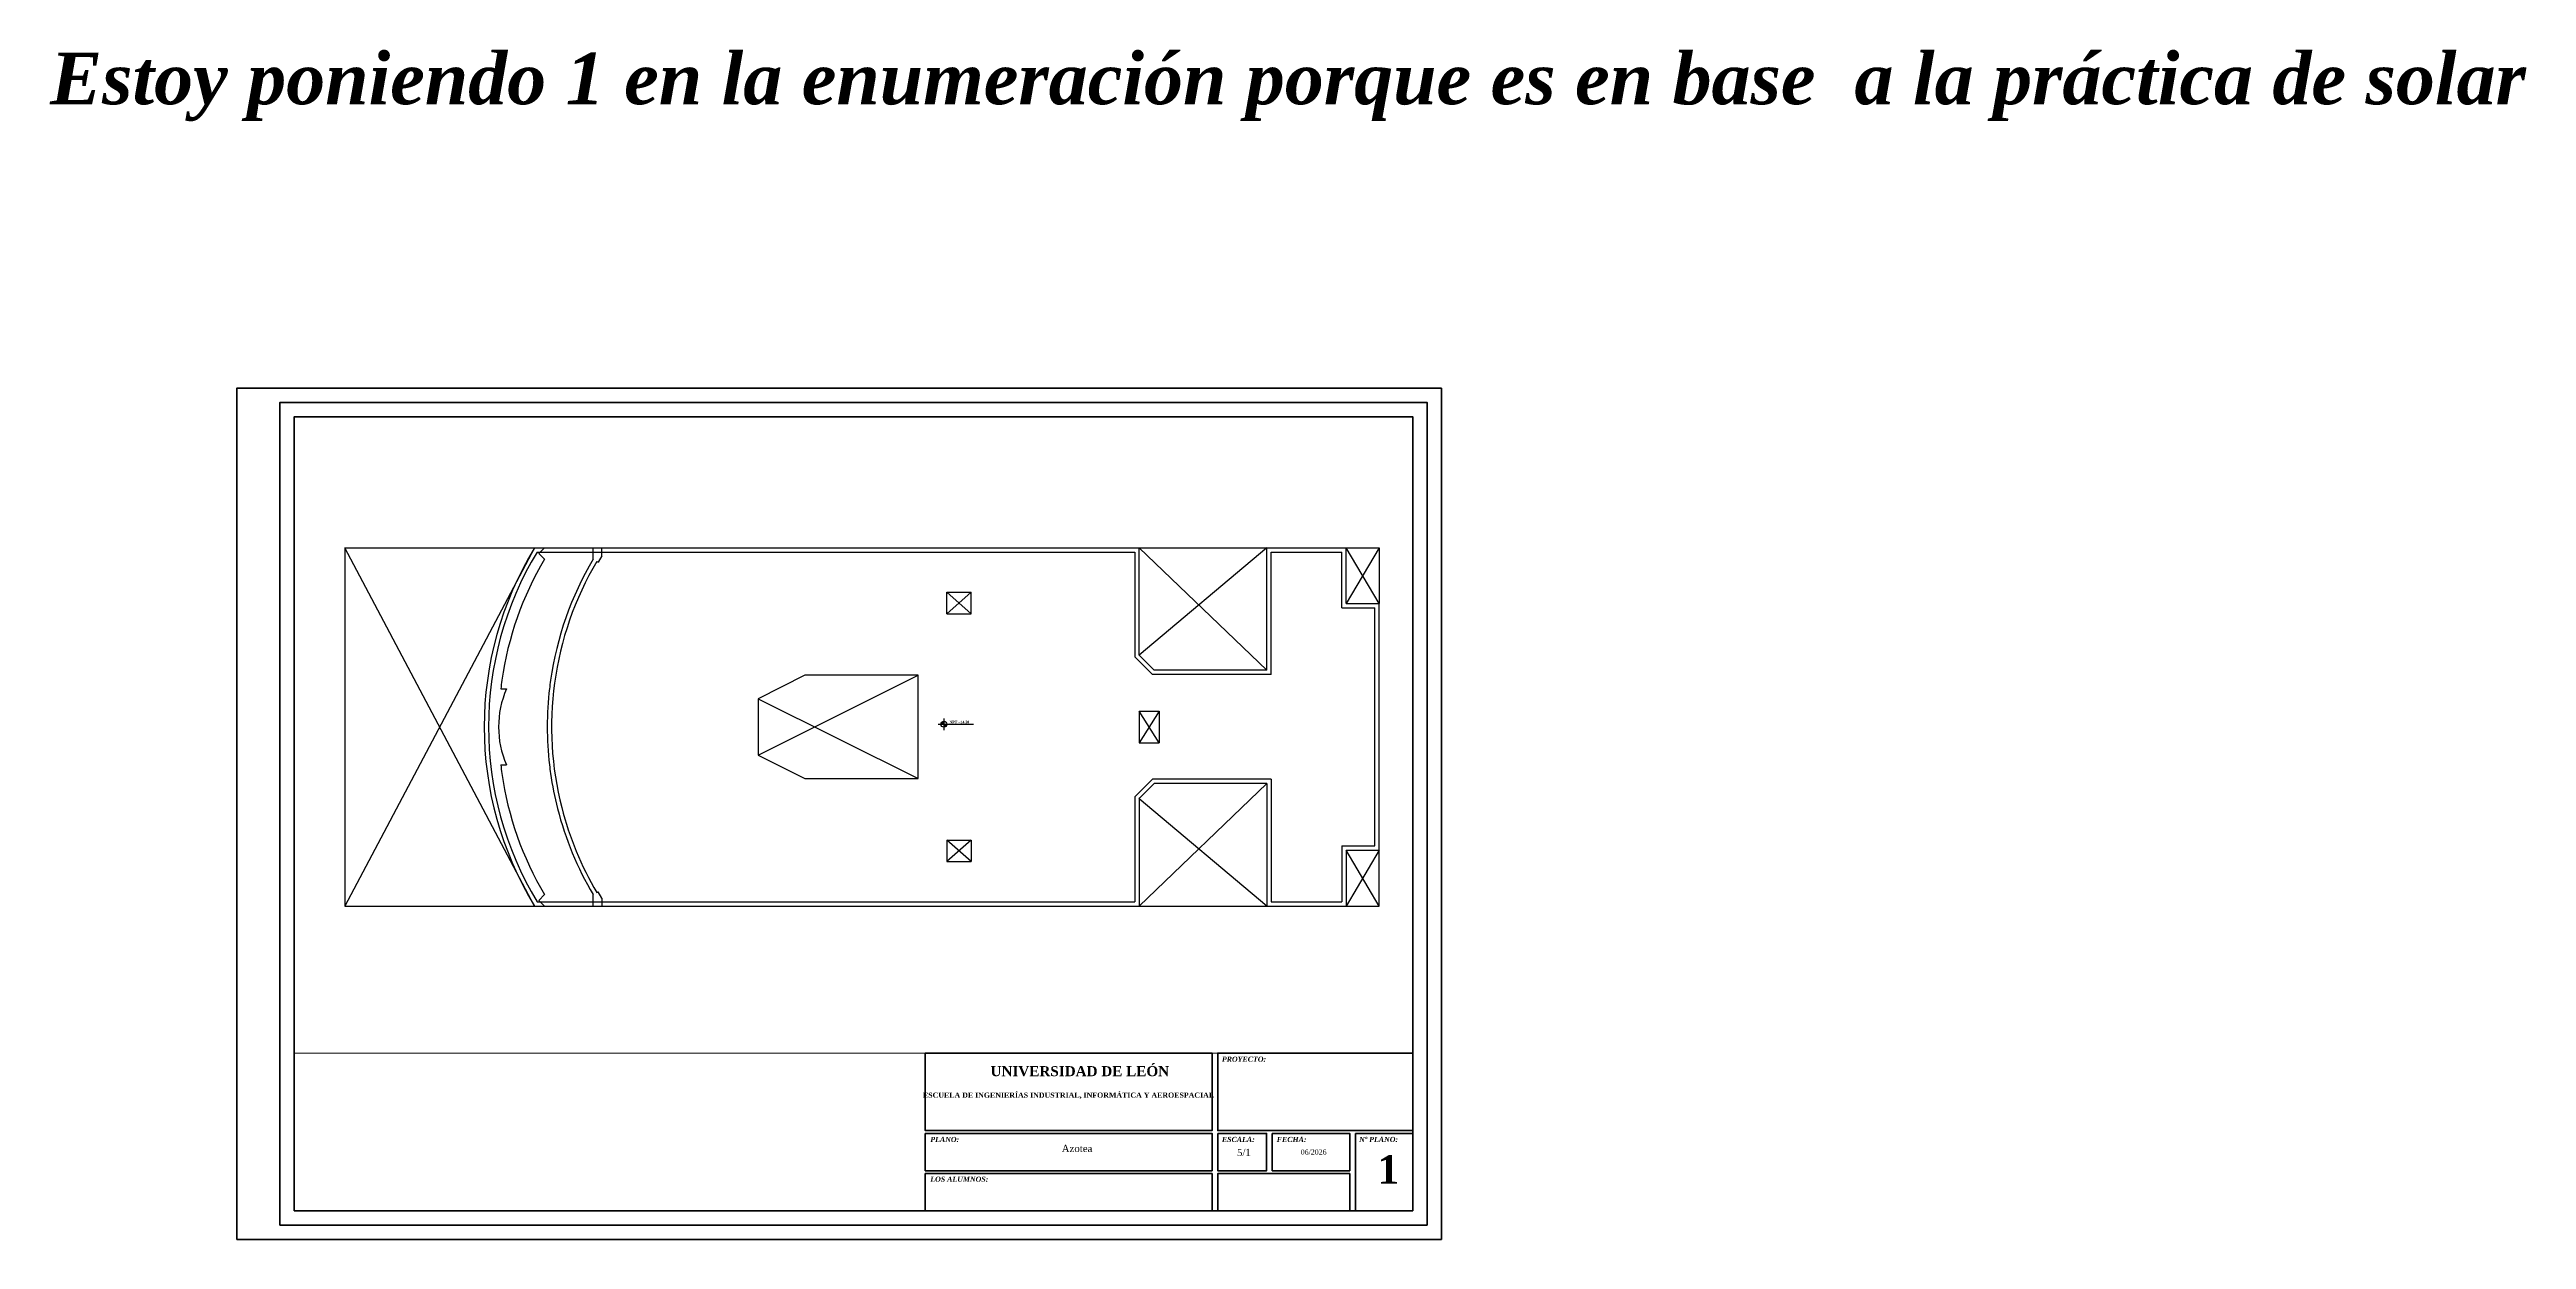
# Paper-space layout 'Azotea' of a CAD drawing. Header units: millimetres. Extents: x -107140 to 756462, y 276549 to 691670.
# The model-space entities are those that its viewports show. They can reach past a viewport. Long polylines and large blocks are cut down to what shows.
import ezdxf
from ezdxf.enums import TextEntityAlignment as Align

# ---------------------------------------------------------------- set-up
doc = ezdxf.new("R2018")
doc.units = ezdxf.units.MM
doc.linetypes.add('HIDDEN', pattern=[9.525, 6.35, -3.175])
doc.layers.add('CAJETÍN_bloque', color=7, linetype='Continuous', lineweight=70)
doc.layers.add('CAPA DE TEXTOS', color=250, linetype='Continuous', lineweight=18)
for name, color, linetype in [('CORTE', 230, 'Continuous'), ('FORMATO DE LÁMINA', 7, 'Continuous'), ('MUROS', 5, 'Continuous'), ('MUROS-BAJOS', 40, 'Continuous'), ('pisos', 8, 'Continuous'), ('PROYECCIONES', 6, 'HIDDEN'), ('TEXTOS', 4, 'Continuous')]:
    doc.layers.add(name, color=color, linetype=linetype)
doc.layers.add('VENTANAS', color=250, linetype='Continuous', plot=False)
doc.styles.add('Times New Roman 1.8 mm', font='times.ttf')
doc.styles.add('Times New Roman 2.5 mm', font='times.ttf', dxfattribs={"height": 0.0635})
doc.styles.add('TMR  1.8 mm Negrita', font='timesbd.ttf')
doc.styles.add('TMR 10 mm Negrita', font='timesbd.ttf', dxfattribs={"height": 0.254})
doc.styles.add('TMR 3.5 mm Negrita', font='timesbd.ttf', dxfattribs={"height": 0.0889})
doc.styles.add('TNR 1.8 mm cursiva negrita', font='timesbi.ttf')

# ---------------------------------------------------------------- blocks, each defined once
blk = doc.blocks.new('*U24')
at = {"layer": 'CAJETÍN_bloque'}
for points in [[(240, 65), (340, 65), (340, 38), (240, 38)], [(410, 65), (342, 65), (342, 38), (410, 38)], [(240, 37), (340, 37), (340, 24), (240, 24)], [(342, 37), (359, 37), (359, 24), (342, 24)], [(361, 37), (388, 37), (388, 24), (361, 24)], [(390, 37), (410, 37), (410, 10), (390, 10)], [(240, 23), (340, 23), (340, 10), (240, 10)], [(342, 10), (388, 10), (388, 23), (342, 23)]]:
    blk.add_lwpolyline(points, close=True, dxfattribs=at)
at = {"layer": 'FORMATO DE LÁMINA', "lineweight": 35}
blk.add_lwpolyline([(420, 297), (420, 0), (0, 0), (0, 297)], close=True, dxfattribs=at)
at = {"layer": 'FORMATO DE LÁMINA', "lineweight": 50}
blk.add_lwpolyline([(415, 5), (15, 5), (15, 292), (415, 292)], close=True, dxfattribs=at)
at = {"layer": 'FORMATO DE LÁMINA', "lineweight": 70, "ltscale": 25}
blk.add_lwpolyline([(20, 10), (20, 287), (410, 287), (410, 10)], close=True, dxfattribs=at)
at = {"layer": 'CAPA DE TEXTOS', "style": 'TMR 3.5 mm Negrita'}
blk.add_text('UNIVERSIDAD DE LEÓN', height=3.5, dxfattribs=at).set_placement((293.91, 60.47), align=Align.TOP_CENTER)
at = {"layer": 'CAPA DE TEXTOS', "style": 'TNR 1.8 mm cursiva negrita'}
for s, p in [('PROYECTO:', (343.44, 62)), ('PLANO:', (241.77, 34)), ('ESCALA:', (343.44, 34)), ('FECHA:', (362.56, 34)), ('Nº PLANO:', (391.29, 34)), ('LOS ALUMNOS:', (241.77, 20.14))]:
    blk.add_text(s, height=1.8, dxfattribs=at).set_placement(p)
at = {"layer": 'CAPA DE TEXTOS', "style": 'TMR  1.8 mm Negrita'}
blk.add_text('ESCUELA DE INGENIERÍAS INDUSTRIAL, INFORMÁTICA Y AEROESPACIAL', height=1.8, dxfattribs=at).set_placement((289.97, 48.92), align=Align.BOTTOM_CENTER)
at = {"layer": 'CAPA DE TEXTOS', "lineweight": 30, "flags": 104}
for tag, height, p in [('PROYECTO', 2.5, (376, 51.5)), ('TRABAJO', 1.8, (365, 16.5)), ('ELALUMNO', 1.5, (290, 15.27))]:
    blk.add_attdef(tag, text='', height=height, dxfattribs=at).set_placement(p, align=Align.MIDDLE_CENTER)
at = {"layer": 'CAPA DE TEXTOS', "style": 'Times New Roman 2.5 mm'}
for tag, p in [('PLANO', (292.94, 30.5)), ('ESCALA', (351.12, 29.13))]:
    blk.add_attdef(tag, text='', height=2.5, dxfattribs=at).set_placement(p, align=Align.CENTER)
at = {"layer": 'CAPA DE TEXTOS'}
for tag, height, style, p in [('FECHA', 1.8, 'Times New Roman 1.8 mm', (375.44, 30.5)), ('Nº', 10, 'TMR 10 mm Negrita', (401.47, 24.42))]:
    blk.add_attdef(tag, text='', height=height, dxfattribs=dict(at, style=style)).set_placement(p, align=Align.MIDDLE_CENTER)

msp = doc.modelspace()

# ---------------------------------------------------------------- hatches: boundary and pattern name
at = {"layer": 'TEXTOS', "ltscale": 0.05}
h = msp.add_hatch(color=256, dxfattribs=at)
h.paths.add_polyline_path([(262.437, 103.194, 0.414214), (262.337, 103.094), (262.437, 103.094)])
h.paths.add_polyline_path([(262.537, 103.094), (262.437, 103.094), (262.437, 102.994, 0.414214)])

# ---------------------------------------------------------------- linework, layer by layer
at = {"layer": 'CORTE'}
for p, q in [((248.167, 109.253), (269.243, 109.253)), ((248.251, 109.103), (269.093, 109.103)), ((250.208, 108.853), (250.208, 109.253)), ((250.508, 108.973), (250.381, 108.753)), ((250.508, 108.973), (250.508, 109.253)), ((269.093, 109.103), (269.093, 105.446)), ((269.243, 105.508), (269.243, 109.253)), ((273.693, 104.978), (273.693, 109.253)), ((273.693, 109.253), (276.458, 109.253)), ((273.843, 104.828), (273.843, 109.103)), ((273.843, 109.103), (276.308, 109.103)), ((276.308, 107.153), (276.308, 109.103)), ((276.458, 107.303), (276.458, 109.253)), ((250.337, 108.777), (250.381, 108.753)), ((262.543, 107.703), (263.393, 107.703)), ((262.543, 106.953), (262.543, 107.703)), ((263.393, 106.953), (263.393, 107.703)), ((276.308, 107.153), (277.458, 107.153)), ((276.458, 107.303), (277.608, 107.303)), ((277.458, 98.853), (277.458, 107.153)), ((277.608, 98.703), (277.608, 107.303)), ((262.543, 106.953), (263.393, 106.953)), ((269.711, 104.828), (269.093, 105.446)), ((269.695, 105.057), (269.271, 105.481)), ((269.695, 105.057), (269.773, 104.978)), ((273.843, 104.828), (269.711, 104.828)), ((273.693, 104.978), (269.773, 104.978)), ((269.243, 103.553), (269.943, 103.553)), ((269.243, 103.553), (269.243, 102.453)), ((269.943, 103.553), (269.943, 102.453)), ((269.243, 102.453), (269.943, 102.453)), ((269.711, 101.178), (269.093, 100.561)), ((273.843, 101.178), (269.711, 101.178)), ((273.843, 101.178), (273.843, 96.903)), ((269.093, 100.561), (269.093, 96.903)), ((269.243, 100.499), (269.243, 96.753)), ((269.773, 101.028), (269.271, 100.526)), ((273.693, 101.028), (269.773, 101.028)), ((273.693, 101.028), (273.693, 96.753)), ((262.543, 99.053), (262.543, 98.303)), ((262.543, 99.053), (263.393, 99.053)), ((263.393, 99.053), (263.393, 98.303)), ((276.308, 98.853), (276.308, 96.903)), ((276.308, 98.853), (277.458, 98.853)), ((276.458, 98.703), (276.458, 96.753)), ((276.458, 98.703), (277.608, 98.703)), ((262.543, 98.303), (263.393, 98.303)), ((248.166, 96.753), (269.243, 96.753)), ((248.251, 96.903), (269.093, 96.903)), ((250.208, 96.753), (250.208, 97.153)), ((250.208, 96.753), (269.243, 96.753)), ((250.338, 97.228), (250.381, 97.253)), ((250.508, 97.034), (250.381, 97.253)), ((250.508, 97.034), (250.508, 96.753)), ((273.693, 96.753), (276.458, 96.753)), ((273.843, 96.903), (276.308, 96.903)), ((274.893, 96.753), (276.458, 96.753))]:
    msp.add_line(p, q, dxfattribs=at)
msp.add_lwpolyline([(261.543, 104.803), (257.593, 104.803), (255.959, 103.988), (255.959, 102.019), (257.593, 101.203), (261.543, 101.203), (261.543, 104.803), (261.543, 104.803)], dxfattribs=at)
for centre, radius, start, end in [((260.102, 103.003), 11.345, 187.72543, 187.72543), ((258.404, 103.003), 11.995, 148.59328, 211.4015), ((258.404, 103.003), 11.845, 148.99954, 210.9952), ((260.102, 103.003), 11.495, 149.40691, 171.87278), ((260.102, 103.003), 11.345, 149.40691, 172.27457), ((260.102, 103.003), 11.495, 171.87278, 173.38067), ((260.102, 103.003), 11.345, 172.27457, 194.35588), ((260.102, 103.003), 11.495, 173.29275, 186.61933), ((260.102, 103.003), 11.495, 186.61933, 188.12722), ((260.102, 103.003), 11.495, 188.12722, 194.35588), ((260.102, 103.003), 11.345, 194.35588, 210.60094), ((260.102, 103.003), 11.495, 194.35588, 210.59309)]:
    msp.add_arc(centre, radius, start, end, dxfattribs=at)
at = {"layer": 'MUROS'}
for p, q in [((248.308, 109.056), (248.509, 109.254)), ((248.308, 109.056), (248.509, 108.854)), ((269.243, 105.508), (269.271, 105.481)), ((246.986, 104.328), (247.186, 104.328)), ((246.986, 101.678), (247.186, 101.678)), ((269.243, 100.499), (269.271, 100.526)), ((248.308, 96.951), (248.509, 97.153)), ((248.308, 96.951), (248.509, 96.753))]:
    msp.add_line(p, q, dxfattribs=at)
at = {"layer": 'MUROS', "ltscale": 0.05}
for start, end in [(171.87278, 173.38067), (186.61933, 188.12722)]:
    msp.add_arc((258.404, 103.003), 11.495, start, end, dxfattribs=at)
at = {"layer": 'MUROS-BAJOS', "ltscale": 0.05}
msp.add_arc((258.404, 103.003), 11.495, 149.40691, 171.87278, dxfattribs=at)
at = {"layer": 'MUROS-BAJOS'}
for centre, radius, start, end in [((250.221, 103.003), 3.312, 156.41514, 203.58486), ((258.404, 103.003), 11.495, 188.12722, 210.59309)]:
    msp.add_arc(centre, radius, start, end, dxfattribs=at)
at = {"layer": 'pisos'}
for p, q in [((241.548, 109.253), (250.208, 109.253)), ((241.548, 109.253), (241.548, 96.753)), ((241.548, 96.753), (250.208, 96.753))]:
    msp.add_line(p, q, dxfattribs=at)
at = {"layer": 'pisos', "ltscale": 0.05}
for p, q in [((269.243, 109.253), (273.693, 109.253)), ((276.458, 109.253), (277.608, 109.253)), ((277.608, 109.253), (277.608, 107.303)), ((277.608, 96.753), (277.608, 98.703)), ((269.243, 96.753), (273.693, 96.753)), ((276.458, 96.753), (277.608, 96.753))]:
    msp.add_line(p, q, dxfattribs=at)
at = {"layer": 'PROYECCIONES', "linetype": 'Continuous', "ltscale": 0.05}
for p, q in [((248.166, 96.753), (241.548, 109.253)), ((248.167, 109.253), (241.548, 96.753)), ((273.693, 104.978), (269.243, 109.253)), ((273.693, 109.253), (269.243, 105.508)), ((277.608, 107.303), (276.458, 109.253)), ((277.608, 109.253), (276.458, 107.303)), ((263.393, 106.953), (262.543, 107.703)), ((263.393, 107.703), (262.543, 106.953)), ((255.959, 102.019), (261.543, 104.803)), ((255.959, 103.988), (261.543, 101.203)), ((269.943, 103.553), (269.243, 102.453)), ((269.943, 102.453), (269.243, 103.553)), ((273.693, 101.028), (269.243, 96.753)), ((273.693, 96.753), (269.243, 100.499)), ((263.393, 98.303), (262.543, 99.053)), ((263.393, 99.053), (262.543, 98.303)), ((277.608, 98.703), (276.458, 96.753)), ((277.608, 96.753), (276.458, 98.703))]:
    msp.add_line(p, q, dxfattribs=at)
at = {"layer": 'TEXTOS'}
for p, q in [((262.237, 103.094), (263.468, 103.094)), ((262.437, 103.294), (262.437, 103.094)), ((262.437, 103.094), (262.437, 102.894))]:
    msp.add_line(p, q, dxfattribs=at)
msp.add_circle((262.437, 103.094), 0.1, dxfattribs=at)

# ---------------------------------------------------------------- texts
at = {"layer": 'TEXTOS', "insert": (262.63, 103.217), "char_height": 0.0889, "width": 0.82, "attachment_point": 1, "style": 'TMR 3.5 mm Negrita'}
msp.add_mtext('NPT +14.50', dxfattribs=at)

psp = doc.layouts.new('Azotea')

# ---------------------------------------------------------------- block references
at = {"layer": 'FORMATO DE LÁMINA', "ltscale": 0.05}
ref = psp.add_blockref('*U24', (-41829, 276549), dxfattribs=dict(at, xscale=1000, yscale=1000, zscale=1000))
ref.add_attrib('PLANO', 'Azotea', dxfattribs={"layer": 'CAPA DE TEXTOS', "height": 2500, "style": 'Times New Roman 2.5 mm'}).set_placement((251116, 307049), align=Align.CENTER)
lines = psp.add_mtext('Alberto España Carrete\\PCarlos Fernández Palanca\\PRubén Modino López\\PJuan Diego Niño González', dxfattribs={"layer": 'CAPA DE TEXTOS', "insert": (248171, 291817), "char_height": 2.5, "attachment_point": 1})
ref.add_attrib('ELALUMNO', '', (248171, 291817), dxfattribs={"flags": 104}).embed_mtext(lines)
lines = psp.add_mtext('Análisis de proyectos de \\Paprovechamiento solar para \\Pgenerar agua caliente', dxfattribs={"layer": 'CAPA DE TEXTOS', "insert": (334171, 328049), "char_height": 2.5, "attachment_point": 1})
ref.add_attrib('PROYECTO', '', (334171, 328049), dxfattribs={"flags": 104}).embed_mtext(lines)
ref.add_attrib('FECHA', '06/2026', dxfattribs={"layer": 'CAPA DE TEXTOS', "height": 1800, "style": 'Times New Roman 1.8 mm'}).set_placement((333608, 307049), align=Align.MIDDLE_CENTER)
ref.add_attrib('Nº', '1', dxfattribs={"layer": 'CAPA DE TEXTOS', "height": 10000, "style": 'TMR 10 mm Negrita'}).set_placement((359638, 300969), align=Align.MIDDLE_CENTER)
ref.add_attrib('ESCALA', '5/1', dxfattribs={"layer": 'CAPA DE TEXTOS', "height": 2500, "style": 'Times New Roman 2.5 mm'}).set_placement((309289, 305674), align=Align.CENTER)

# ---------------------------------------------------------------- texts
at = {"ltscale": 0.05, "style": 'TNR 1.8 mm cursiva negrita'}
psp.add_text('Estoy poniendo 1 en la enumeración porque es en base  a la práctica de solar', height=18000, dxfattribs=at).set_placement((-106941, 672570))

# ---------------------------------------------------------------- viewports
at = {"layer": 'VENTANAS', "ltscale": 0.05, "view_target_point": (259.457, 103.646)}
psp.add_viewport(center=(173171, 452549), size=(390000, 222000), view_center_point=(-0.172, -0.924), view_height=22.2, dxfattribs=at)

doc.saveas('drawing.dxf')
